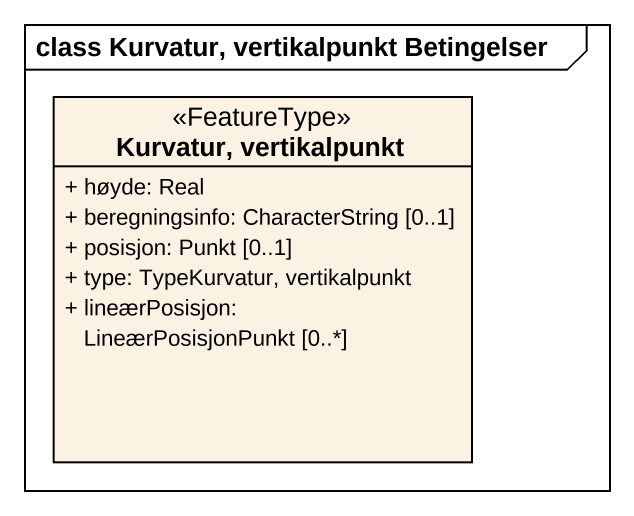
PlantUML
@startuml
mainframe class Kurvatur, vertikalpunkt Betingelser
hide circle
hide empty members
skinparam classAttributeIconSize 0
class "Kurvatur, vertikalpunkt" as Kurvatur_vertikalpunkt <<FeatureType>> {
  + høyde: Real
  + beregningsinfo: CharacterString [0..1]
  + posisjon: Punkt [0..1]
  + type: TypeKurvatur, vertikalpunkt
  + lineærPosisjon: LineærPosisjonPunkt [0..*]
}
@enduml
